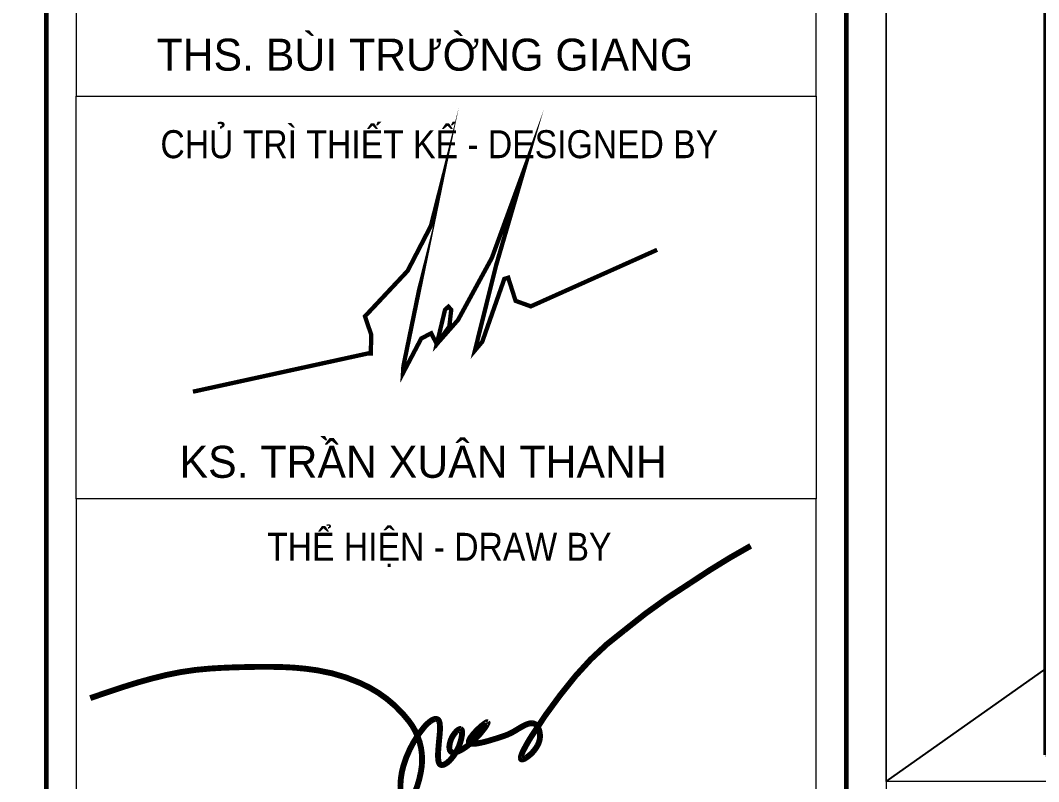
# Model space of a CAD drawing. Header units: millimetres. Extents: x -182770 to 489476, y -561170 to -280028.
# Drawn here: x 326629 to 330449, y -527439 to -524583 of the extents above; entities that cross this region are included whole.
import ezdxf
from ezdxf.enums import TextEntityAlignment as Align

# ---------------------------------------------------------------- set-up
doc = ezdxf.new("R2010")
doc.units = ezdxf.units.MM
doc.header["$MEASUREMENT"] = 0
doc.layers.get('Defpoints').update_dxf_attribs({"color": 1})
doc.layers.add('KCS_Plotter', color=11, linetype='Continuous', plot=False)
for name, color, linetype, lineweight in [('Khungten_LCDI', 7, 'Continuous', 5), ('LC ISO', 153, 'Continuous', 13), ('LC Net thay', 63, 'Continuous', 25), ('LC Text1', 3, 'Continuous', 20)]:
    doc.layers.add(name, color=color, linetype=linetype, lineweight=lineweight)
doc.styles.add('Khungten', font='VHAVAN.TTF', dxfattribs={"width": 0.9, "height": 5000})
doc.styles.add('LC 1', font='VHAVANB.TTF')
doc.styles.add('Title', font='VHBLACK.TTF', dxfattribs={"width": 0.8})
doc.styles.add('VNAVANTH', font='VHAVANB.TTF', dxfattribs={"width": 0.6})

# ---------------------------------------------------------------- blocks, each defined once
blk = doc.blocks.new('lcdi fix')
at = {"layer": 'Defpoints', "lineweight": 0}
blk.add_lwpolyline([(-1199.999999582767, -14849.99999999255), (-1199.999999582767, 14849.99999999255), (40799.99891111254, 14849.99999999255), (40799.99891111254, -14849.99999999255)], close=True, dxfattribs=at)
at = {"layer": 'Khungten_LCDI', "color": 5, "lineweight": 60}
blk.add_line((36600.02583062735, 14649.99999999255), (36600.02583062735, -14649.99999999255), dxfattribs=at)
at = {"layer": 'Khungten_LCDI', "color": 5, "lineweight": 25}
blk.add_line((40599.99900004354, -14649.99999999255), (40599.99900004354, 14649.99999999255), dxfattribs=at)
at = {"layer": 'Khungten_LCDI', "color": 5, "lineweight": 60}
blk.add_lwpolyline([(0, -14649.99999999255), (0, 14649.99999999255), (40599.99891117215, 14649.99999999255), (40599.99891117215, -14649.99999999255)], close=True, dxfattribs=at)
at = {"layer": 'Khungten_LCDI', "color": 9, "lineweight": 15}
for points in [[(36750.02502495137, -1521.876888302984), (40449.99980574933, -1521.876888302984), (40449.99980574933, 446.3150240202522), (36750.02502495137, 446.3150240202522)], [(36750.02502495137, -1521.876888302984), (40449.99980563012, -1521.876888302984), (40449.99980563012, -3535.499688288095), (36750.02502495137, -3535.499688288095)], [(36750.02502495137, -5526.407044445994), (40449.99980574933, -5526.407044445994), (40449.99980563012, -3535.499688288095), (36750.02502480236, -3535.499688288095)]]:
    blk.add_lwpolyline(points, close=True, dxfattribs=at)
at = {"layer": 'LC ISO', "const_width": 21.59999986938455}
for points in [[(38222.87711421454, -2819.006832361096), (38225.15778829077, -2714.715486140049), (38193.7904087169, -2622.924059776804), (38407.04469521901, -2395.492284381908), (38523.82636651648, -2169.762140353749), (38558.67262550171, -2032.679784862168), (38386.02930041391, -2871.303554534645), (38383.96154901102, -2906.877045241759), (38424.12266967903, -2830.700591116914), (38475.37295243331, -2733.490534520373), (38525.03943348338, -2707.633036195464), (38553.04795752404, -2761.431157383628), (38615.80661580719, -2673.155546419517), (38625.24762471826, -2590.280859757826), (38611.22380421258, -2574.623130395001), (38594.23557747801, -2589.838608764492), (38553.04795752404, -2761.431157383628), (38659.01729008821, -2641.267541570363), (38828.4213909921, -2330.823500328781), (38987.05794476026, -1897.284537509688), (38849.66735128215, -2368.112942303163), (38748.80015082935, -2773.183468404684), (38743.75047314497, -2793.462365678293), (38780.60786400102, -2749.615485156777), (38890.75097231835, -2435.689090781223), (38910.24178202325, -2429.476973555371), (38947.18867571464, -2545.399588655011), (39023.3893878087, -2572.870385124954), (39655.19297200411, -2290.036959387598)], [(37333.16191688872, -2999.782081068035), (38223.1783694309, -2805.230943733454)]]:
    blk.add_lwpolyline(points, dxfattribs=at)
at = {"layer": 'LC ISO', "const_width": 29.4}
for points in [[(36819.74416653373, -4532.362513426862, -0.005588515698796944), (36989.0649052116, -4475.223605593827, -0.02245297996981345), (37202.60905389402, -4416.0068157784, -0.03834290273951299), (37420.45916787206, -4384.321131604493, -0.01229875748814797), (37598.25398095829, -4376.9879166957, -0.01406072389736708), (37777.63504028412, -4376.858594477, -0.03243469472397378), (37955.14876871897, -4393.212361103244, -0.06588667598315685), (38168.57910613892, -4456.315378845371, -0.1274019199065345), (38413.91882626816, -4647.471416419101, -0.2172033913870078), (38473.51582590696, -4901.248062759201, -0.05604631458064478), (38440.91393196454, -5010.164347859751, -0.05498114323569674)], [(38372.00329302186, -4999.788686598755, -0.08982270754539133), (38386.02260764984, -4871.668262884999, -0.1042703524117972), (38490.69895416835, -4676.032744841312, -0.05658009149868722), (38522.44709164335, -4646.680755112811, -0.1027612968865278), (38542.61795762864, -4636.856426156812, -0.4117672404207381), (38564.75579915648, -4648.541985492075, -0.07218231383227926), (38568.32334527191, -4664.356806654261, -0.04206250200986533), (38567.65574511848, -4711.615898963377, 0.006515227151422259), (38560.07481369984, -4796.658978218278, 0.05084639786445472), (38560.7303022237, -4843.341752290971, 0.08464227202765125), (38565.36694139385, -4858.678208451818, 0.3168875802509872), (38580.08224686632, -4867.053379559487, 0.1055700702543699), (38594.99454629862, -4861.912507313818, 0.07917300854265144), (38621.31378271445, -4840.368684473674, 0.1488966286766768), (38678.77496713557, -4717.830691040593, 0.07447193736778981), (38678.9068149765, -4696.713475870794, 0.2952294155954125), (38672.28601486413, -4686.970977729877, 0.157010280361406), (38666.16498245305, -4687.711653153313, 0.09729784531344862), (38649.94403260081, -4699.796152717352, 0.1650175655232289), (38616.49292066228, -4769.102162093801, 0.0851171643159633), (38617.43871355089, -4788.558427741207, 0.3847350180374049), (38637.45216063278, -4804.397929596962, 0.08300276922985213), (38654.68758825269, -4801.133461974478, 0.04418340670847572), (38675.23309813778, -4791.736857499261, 0.04844794296338305), (38721.72117176115, -4758.5421086304, 0.05519679072184347), (38787.6826666721, -4688.170471074332, 0.06222981996331223), (38805.78432118996, -4659.258619753579, 0.3561450020375981), (38806.31353539405, -4653.107894620765, 0.2964482303037709), (38800.00646822885, -4654.426008217308, 0.0579955875223284), (38762.44256600568, -4684.204108246715, 0.04854116645853888), (38723.04857397747, -4728.281141037439, 0.08660772606827345), (38713.85392761184, -4746.246763439223, 0.3148671975450135), (38716.80380624836, -4757.057574092496, 0.149234246616568), (38730.76612320822, -4760.969810922634, 0.0475888731294818), (38752.88778181215, -4759.476631338482, 0.03074249337590269), (38810.18765648222, -4746.253179055836, 0.01091941746084903), (38887.92128206688, -4722.10357916032, 0.0584758200324836), (38946.96842958644, -4694.124312882207, -0.02130430647409003), (38991.29834462472, -4668.587680937167, -0.04634426946496323), (39012.87625869636, -4660.112119921347, -0.09669843592212417), (39032.4871797809, -4658.163222736202, -0.153723112879591), (39048.95079601937, -4665.439457731342, -0.1037139143210005), (39061.15497800614, -4682.216112774258, -0.23554618836894), (39056.7669764848, -4768.986680492746, -0.1244463231351132), (38999.95752419208, -4830.567584224202, -0.1152476491664615), (38981.17614154436, -4838.924977726989, -0.439420744214835), (38973.60880067004, -4833.980770799599, -0.1011233010464462), (38974.33563636408, -4824.138133273051, -0.05373522426661613), (38987.44760825419, -4791.531620448441, -0.02545295212921262), (39028.94848213565, -4719.619960810582, -0.03346928635086892), (39247.97035103442, -4420.493653487561, -0.0590127673894997), (39490.82002178645, -4193.507013647695, -0.03440034268406823), (39817.51851404092, -3958.625984949723, -0.02324912255646122), (40123.30022735055, -3770.72540812742)]]:
    blk.add_lwpolyline(points, format="xyb", dxfattribs=at)
at = {"color": 7, "style": 'VNAVANTH'}
for s, p in [('ths. bïi tr\xadêng giang', (38493.4382369825, -1394.128151668134)), ('ks. TRÇN XU¢N THANH ', (38514.71864968625, -3430.466395475567))]:
    blk.add_text(s, height=159.9999958502171, dxfattribs=at).set_placement(p, align=Align.CENTER)
at = {"color": 7, "style": 'Khungten', "width": 0.9}
for s, p in [('chñ tr× thiÕt kÕ - designed by', (38565.57114115444, -1831.807858450236)), ('thÓ hiÖn - draw by', (38565.57114115444, -3845.430658435347))]:
    blk.add_text(s, height=139.9999963689399, dxfattribs=at).set_placement(p, align=Align.CENTER)
at = {"color": 7, "style": 'Khungten', "width": 0.8}
for tag, p in [('REVISION', (39498.75271332351, -10746.30395446718)), ('NGAYHT', (39546.07422497955, -11609.37091637403))]:
    blk.add_attdef(tag, text='', height=199.998925739526, dxfattribs=at).set_placement(p, align=Align.CENTER)
at = {"layer": 'LC Text1', "color": 3, "style": 'LC 1', "width": 1.834005631990714}
for tag, p, p2 in [('TENBANVE1', (36912.65773373929, -8885.760238945484), (40339.14503431407, -8885.760238945484)), ('TENBANVE2', (36912.65773373929, -9562.465564332902), (40339.14503431407, -9562.465564332902))]:
    blk.add_attdef(tag, text='', height=249.9999935159642, dxfattribs=at).set_placement(p, p2, align=Align.FIT)
at = {"layer": 'LC Text1', "style": 'Title', "width": 0.7}
blk.add_attdef('SOBANVE', text='', height=249.9999935159641, dxfattribs=at).set_placement((39561.98232412425, -13896.18071823567), align=Align.CENTER)

msp = doc.modelspace()

# ---------------------------------------------------------------- linework, layer by layer
at = {"layer": 'KCS_Plotter', "ltscale": 250}
msp.add_line((329876.1092233721, -527438.8014171033), (350876.1086787199, -512588.8014171112), dxfattribs=at)

# ---------------------------------------------------------------- block references
at = {"layer": 'LC Net thay'}
for p, xscale, yscale, zscale in [((299276.1100400377, -523726.3014171054), 0.75, 0.75, 0.75), ((330476.1092231635, -520013.8014171073), 0.5000000000000013, 0.5000000000000013, 0.5000000000000013)]:
    msp.add_blockref('lcdi fix', p, dxfattribs=dict(at, xscale=xscale, yscale=yscale, zscale=zscale))

doc.saveas('drawing.dxf')
